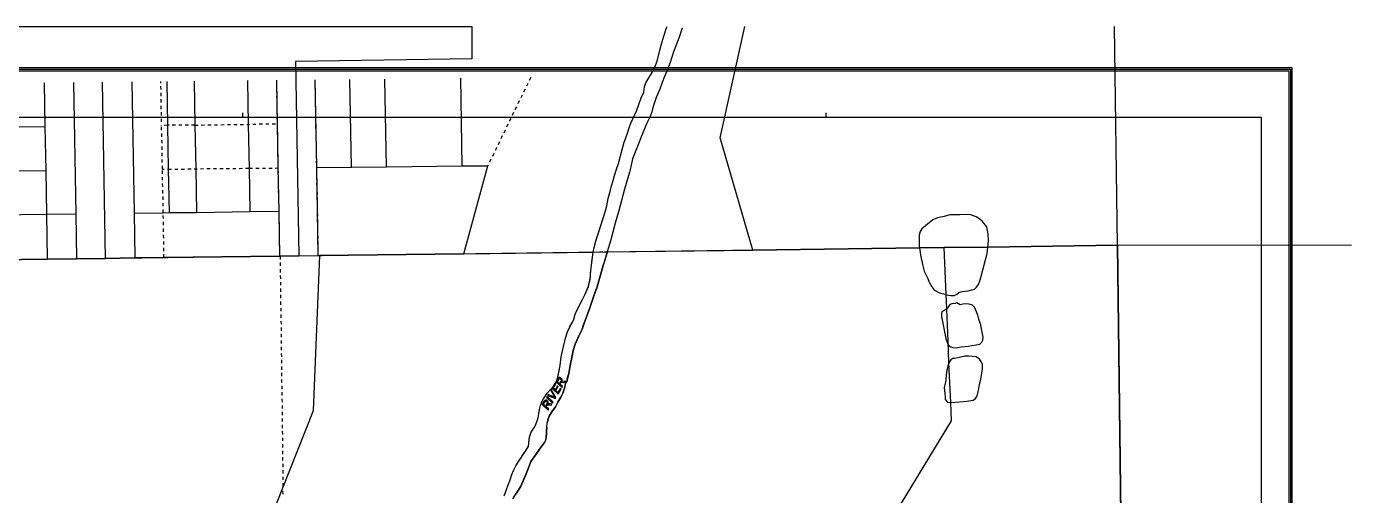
# Model space of a CAD drawing. Extents: x -8 to 2448, y 177 to 3185.
# Drawn here: x 812 to 2448, y 2607 to 3185 of the extents above; entities that cross this region are included whole.
import ezdxf

# ---------------------------------------------------------------- set-up
doc = ezdxf.new("R2010")
doc.units = 0
doc.layers.add('Cadastral_Map', color=7, linetype='CONTINUOUS')

msp = doc.modelspace()

# ---------------------------------------------------------------- linework, layer by layer
at = {"layer": 'Cadastral_Map', "color": 1}
for points in [[(255.36557, 3184.8171), (1361.7897, 3184.8171), (1361.7897, 3184.8171), (1361.7897, 3184.8171), (1362.0297, 3144.9769), (1144.1049, 3141.8569), (1148.185, 2902.0956), (1125.1445, 2901.8556), (1124.4245, 2901.8556), (981.8614, 2899.9356), (945.86062, 2899.4556), (909.85983, 2898.9756), (873.85905, 2898.4956), (837.85826, 2898.0156), (711.1355, 2896.3356)], [(2158.6071, 2915.0557), (2155.247, 3184.8171)], [(257.52561, 2890.5755), (2158.6071, 2915.0557)], [(711.1355, 2896.3356), (837.85826, 2898.0156), (873.85905, 2898.4956), (909.85983, 2898.9756), (945.86062, 2899.4556), (981.8614, 2899.9356), (1124.4245, 2901.8556), (1125.1445, 2901.8556), (1148.185, 2902.0956), (1171.9455, 2902.3356), (1174.3456, 2902.3356), (1351.9495, 2904.7356), (1511.553, 2906.6556), (1529.0733, 2906.8956), (1708.5972, 2909.2956), (1914.2817, 2911.9356), (1944.7624, 2912.4156), (1998.5236, 2912.8956), (2158.6071, 2915.0557), (2164.6072, 2451.3732)], [(2158.6071, 2915.0557), (2447.5734, 2915.5357)], [(2182.3676, 1018.5655), (2158.6071, 2915.0557)], [(1473.1521, 2739.6147), (1473.8721, 2740.8147), (1470.5121, 2743.9347), (1471.4721, 2745.1347), (1471.7121, 2745.6147), (1472.1921, 2746.0947), (1472.6721, 2746.3347), (1473.1521, 2746.3347), (1475.0722, 2746.0947), (1476.9922, 2745.8547), (1477.7122, 2747.0548), (1475.7922, 2747.2948), (1473.6321, 2747.5348), (1472.6721, 2747.2948), (1472.9121, 2748.0148), (1473.1521, 2748.7348), (1473.1521, 2749.4548), (1473.1521, 2749.9348), (1472.6721, 2750.8948), (1471.7121, 2751.6148), (1470.9921, 2752.0948), (1470.2721, 2752.0948), (1469.792, 2752.0948), (1469.072, 2751.6148), (1468.592, 2751.1348), (1468.112, 2750.1748), (1465.712, 2746.5747), (1473.1521, 2739.6147)], [(1469.792, 2744.6547), (1467.392, 2747.0548), (1469.072, 2749.6948), (1469.312, 2750.1748), (1469.792, 2750.6548), (1470.2721, 2750.8948), (1470.9921, 2750.6548), (1471.7121, 2749.9348), (1471.9521, 2749.4548), (1471.9521, 2748.7348), (1471.9521, 2748.2548), (1471.7121, 2747.5348), (1471.2321, 2747.0548), (1470.7521, 2746.0947), (1469.792, 2744.6547)], [(1464.9919, 2726.1746), (1465.712, 2727.3746), (1459.9518, 2737.2147), (1459.2318, 2736.2547), (1463.0719, 2729.7746), (1463.5519, 2728.8147), (1464.2719, 2727.8546), (1463.0719, 2728.3346), (1461.8719, 2728.8147), (1456.1117, 2730.9747), (1455.3917, 2729.7746), (1464.9919, 2726.1746)], [(1468.352, 2731.6947), (1472.1921, 2738.1747), (1471.4721, 2738.8947), (1468.112, 2733.6147), (1465.4719, 2736.0147), (1468.592, 2740.8147), (1467.632, 2741.7747), (1464.7519, 2736.7347), (1462.3519, 2739.1347), (1465.4719, 2743.9347), (1464.7519, 2744.8947), (1460.9118, 2738.6547), (1468.352, 2731.6947)], [(1456.1117, 2711.7746), (1456.8318, 2712.9746), (1453.4717, 2716.0946), (1454.1917, 2717.2946), (1454.6717, 2718.0146), (1454.9117, 2718.2546), (1455.3917, 2718.4946), (1455.8717, 2718.4946), (1457.7918, 2718.2546), (1459.9518, 2718.0146), (1460.6718, 2719.2146), (1458.5118, 2719.4546), (1456.5918, 2719.6946), (1455.3917, 2719.4546), (1455.6317, 2720.1746), (1455.8717, 2720.8946), (1455.8717, 2721.6146), (1455.8717, 2722.0946), (1455.3917, 2723.0546), (1454.6717, 2723.7746), (1453.9517, 2724.2546), (1453.2317, 2724.2546), (1452.5117, 2724.2546), (1452.0317, 2723.7746), (1451.5516, 2723.2946), (1450.8316, 2722.3346), (1448.6716, 2718.7346), (1456.1117, 2711.7746)], [(1452.5117, 2716.8146), (1450.1116, 2719.2146), (1451.7916, 2721.8546), (1452.2717, 2722.5746), (1452.5117, 2722.8146), (1453.2317, 2723.0546), (1453.9517, 2722.8146), (1454.6717, 2722.0946), (1454.6717, 2721.6146), (1454.9117, 2721.1346), (1454.6717, 2720.4146), (1454.4317, 2719.9346), (1454.1917, 2719.2146), (1453.7117, 2718.4946), (1452.5117, 2716.8146)], [(1461.3919, 2720.6546), (1462.1119, 2721.6146), (1454.6717, 2728.8147), (1453.9517, 2727.6146), (1461.3919, 2720.6546)]]:
    msp.add_lwpolyline(points, dxfattribs=at)
at = {"layer": 'Cadastral_Map', "color": 4}
for points in [[(1511.553, 2906.6556), (1512.753, 2912.4156), (1515.393, 2921.7757), (1518.5131, 2931.6157), (1526.6733, 2957.5359), (1528.3533, 2963.7759), (1530.2734, 2972.656), (1533.1534, 2982.976), (1534.3534, 2988.256), (1536.2735, 2994.9761), (1537.9535, 3001.2161), (1540.5936, 3009.1362), (1542.9936, 3016.0962), (1547.5537, 3033.1363), (1549.9538, 3042.2563), (1553.0739, 3050.8964), (1555.9539, 3059.7764), (1558.114, 3065.5365), (1560.514, 3070.8165), (1565.5541, 3081.8565), (1567.9542, 3088.5766), (1570.8342, 3096.7366), (1573.9543, 3103.9367), (1574.9143, 3110.6567), (1576.5944, 3115.4567), (1580.4345, 3121.4568), (1584.5145, 3127.9368), (1587.8746, 3134.6568), (1590.5147, 3142.0969), (1594.3548, 3157.457), (1596.5148, 3164.897), (1598.9149, 3173.057), (1602.2749, 3183.3771), (1602.7549, 3184.8171)], [(1621.4753, 3182.8971), (1621.2353, 3181.6971), (1620.0353, 3179.0571), (1617.3953, 3170.417), (1614.2752, 3163.217), (1610.6751, 3153.6169), (1606.595, 3140.6569), (1603.475, 3131.7768), (1599.6349, 3123.3768), (1596.7548, 3115.9367), (1593.8747, 3107.5367), (1589.3146, 3097.4566), (1587.3946, 3091.2166), (1584.7545, 3083.5366), (1584.0345, 3079.6965), (1581.8745, 3073.6965), (1578.0344, 3065.7765), (1574.9143, 3058.8164), (1570.8342, 3048.9764), (1566.9942, 3038.8963), (1564.1141, 3032.1763), (1560.274, 3021.6162), (1558.114, 3011.7762), (1556.4339, 3005.2961), (1550.1938, 2984.416), (1542.7536, 2956.3359), (1538.6735, 2942.1758), (1535.7935, 2931.1357), (1533.3934, 2921.7757), (1529.0733, 2906.8956)], [(1998.5236, 2912.8956), (1999.4836, 2920.5757), (1999.2436, 2928.9757), (1997.5635, 2937.8558), (1992.0434, 2944.3358), (1988.6833, 2947.2158), (1984.1232, 2950.3358), (1977.6431, 2952.4959), (1973.323, 2953.2159), (1964.2028, 2952.7359), (1958.6827, 2952.7359), (1951.9626, 2952.4959), (1944.7624, 2950.5758), (1936.6022, 2949.1358), (1930.8421, 2946.4958), (1924.1219, 2940.9758), (1919.3218, 2937.1358), (1917.1618, 2935.4558), (1914.7617, 2931.3757), (1913.8017, 2927.2957), (1913.8017, 2919.8557), (1913.8017, 2913.6156), (1914.2817, 2911.9356)], [(1914.2817, 2911.9356), (1915.7218, 2903.2956), (1917.8818, 2891.2955), (1920.2819, 2883.3755), (1924.602, 2874.0154), (1926.282, 2869.6954), (1929.6421, 2863.9354), (1932.0421, 2860.5754), (1934.4422, 2858.8954), (1937.3222, 2857.2153), (1940.4423, 2856.0153), (1944.5224, 2855.2953), (1946.4424, 2854.8153), (1948.1225, 2854.0953), (1950.0425, 2853.6153), (1952.9226, 2853.1353), (1955.8026, 2853.1353), (1957.4827, 2853.3753), (1960.6027, 2854.8153), (1963.0028, 2856.7353), (1966.8429, 2857.9353), (1974.283, 2859.1354), (1978.8431, 2860.0954), (1982.2032, 2861.0554), (1984.6033, 2863.4554), (1987.2433, 2866.8154), (1989.1634, 2872.5754), (1990.3634, 2876.8954), (1997.8035, 2904.9756), (1998.5236, 2912.8956)], [(1442.6714, 2698.8145), (1443.6315, 2702.1745), (1444.5915, 2707.4545), (1445.5515, 2712.7346), (1446.5115, 2717.7746), (1448.6716, 2723.0546), (1450.3516, 2725.9346), (1451.3116, 2727.1346), (1454.6717, 2732.8947), (1459.2318, 2737.6947), (1462.8319, 2741.2947), (1466.192, 2746.8147), (1468.112, 2752.8148), (1469.792, 2760.4948), (1470.7521, 2766.7348), (1472.1921, 2777.7749), (1475.3122, 2791.935), (1477.4722, 2800.575), (1479.8723, 2808.4951), (1482.7523, 2814.4951), (1486.1124, 2820.4951), (1487.7924, 2823.8552), (1489.4725, 2830.3352), (1493.3126, 2838.9752), (1498.5927, 2848.0953), (1501.4727, 2853.8553), (1505.7928, 2864.1754), (1507.7129, 2873.0554), (1508.9129, 2883.8555), (1509.8729, 2893.4555), (1511.0729, 2903.5356), (1511.553, 2906.6556)], [(1529.0733, 2906.8956), (1528.8333, 2906.4156), (1524.0332, 2890.3355), (1519.4731, 2874.2554), (1516.3531, 2863.9354), (1512.513, 2852.8953), (1507.4729, 2838.0152), (1501.7127, 2822.1752), (1500.7527, 2820.2551), (1498.3527, 2813.0551), (1489.4725, 2793.375), (1487.0724, 2785.455), (1485.1524, 2776.8149), (1483.2323, 2766.7348), (1481.5523, 2757.1348), (1478.9122, 2747.2948), (1478.4322, 2745.8547)], [(1958.2027, 2843.5353), (1954.1226, 2842.8153), (1951.7225, 2842.0953), (1950.0425, 2839.4552), (1949.0825, 2837.0552), (1946.9224, 2835.8552), (1944.2824, 2834.4152), (1942.1223, 2832.9752), (1941.4023, 2831.0552), (1941.4023, 2827.4552), (1946.6824, 2800.335), (1949.3225, 2793.135), (1950.7625, 2791.455), (1952.9226, 2790.015), (1955.5626, 2789.055), (1959.1627, 2788.815), (1965.6428, 2790.015), (1974.283, 2790.735), (1979.0831, 2791.455), (1984.3632, 2792.415), (1988.6833, 2793.375), (1991.3234, 2795.535), (1992.5234, 2797.935), (1992.7634, 2801.775), (1992.0434, 2806.0951), (1990.6034, 2814.0151), (1990.1234, 2817.1351), (1988.6833, 2820.4951), (1987.4833, 2824.0952), (1986.2833, 2829.1352), (1984.8433, 2832.9752), (1982.2032, 2838.7352), (1979.8032, 2841.3753), (1975.7231, 2842.3353), (1971.643, 2842.8153), (1968.0429, 2842.5753), (1964.4428, 2841.8553), (1960.6027, 2844.2553), (1958.2027, 2843.5353)], [(1984.3632, 2777.7749), (1975.0031, 2778.4949), (1970.443, 2778.2549), (1964.9228, 2777.2949), (1957.9627, 2775.6149), (1955.3226, 2775.3749), (1952.9226, 2773.9349), (1951.2425, 2771.2949), (1949.8025, 2767.4549), (1948.1225, 2760.9748), (1947.4025, 2754.9748), (1946.6824, 2748.9748), (1945.4824, 2742.9747), (1945.0024, 2739.8547), (1945.4824, 2732.1747), (1945.9624, 2727.3746), (1946.2024, 2724.9746), (1949.0825, 2721.8546), (1954.1226, 2721.3746), (1972.603, 2722.8146), (1980.7632, 2724.0146), (1983.6432, 2726.4146), (1985.5633, 2729.2946), (1986.7633, 2734.5747), (1988.4433, 2742.9747), (1990.1234, 2750.1748), (1992.0434, 2762.1748), (1992.0434, 2767.9349), (1990.6034, 2771.7749), (1988.4433, 2774.6549), (1984.3632, 2777.7749)], [(1477.2322, 2742.7347), (1476.5122, 2740.3347), (1474.1121, 2732.8947), (1471.7121, 2727.8546), (1468.112, 2721.8546), (1464.9919, 2716.0946), (1460.6718, 2709.8546), (1457.7918, 2705.2945), (1455.8717, 2700.9745), (1455.1517, 2697.1345), (1454.9117, 2696.1745)], [(1422.991, 2653.6942), (1425.3911, 2657.0543), (1428.9912, 2662.3343), (1431.8712, 2667.3743), (1432.8312, 2678.6544), (1434.7513, 2683.9344), (1436.6713, 2687.2944), (1439.0714, 2690.8944), (1440.5114, 2693.2945), (1440.7514, 2693.5345)], [(1454.4317, 2690.4144), (1454.1917, 2686.8144), (1454.1917, 2683.2144), (1453.7117, 2678.6544), (1452.9917, 2675.2944), (1451.5516, 2671.9343), (1447.9516, 2667.1343), (1445.3115, 2663.7743), (1440.0314, 2655.8543), (1435.4713, 2649.6142)], [(1408.5907, 2624.6541), (1411.2308, 2632.3341), (1413.3908, 2637.6142), (1416.2709, 2643.1342), (1419.1509, 2647.6942), (1421.551, 2651.2942), (1422.271, 2652.7342), (1422.991, 2653.6942)], [(1435.4713, 2649.6142), (1434.7513, 2648.4142), (1429.2312, 2634.2541), (1422.511, 2617.9341), (1419.1509, 2612.654), (1415.7909, 2607.854), (1415.3109, 2607.134)], [(1403.7906, 2611.454), (1404.5106, 2613.854), (1406.6707, 2619.8541), (1408.5907, 2624.6541)]]:
    msp.add_lwpolyline(points, dxfattribs=at)
at = {"layer": 'Cadastral_Map', "color": 7}
for points in [[(1668.2764, 3047.5364), (1698.757, 3184.8171)], [(2158.6071, 2915.0557), (2155.247, 3184.8171)], [(65.52143, 177.36095), (65.52143, 3134.1768), (2374.1318, 3134.1768), (2374.1318, 177.36095), (65.52143, 177.36095)], [(67.44147, 179.28096), (67.44147, 3132.2568), (2372.4517, 3132.2568), (2372.4517, 179.28096), (67.44147, 179.28096)], [(69.36151, 181.20097), (69.36151, 3130.3368), (2370.2917, 3130.3368), (2370.2917, 181.20097), (69.36151, 181.20097)], [(834.01818, 3115.4567), (834.9782, 3061.4564)], [(870.01896, 3115.6967), (872.89903, 2953.6959)], [(909.85983, 2898.9756), (906.01975, 3116.1767)], [(942.02053, 3116.6567), (944.9006, 2954.6559)], [(978.02132, 3114.9767), (978.02132, 3116.8967)], [(978.26132, 3107.0567), (978.02132, 3111.1367)], [(985.22147, 3116.8967), (986.1815, 3063.1364)], [(1019.0622, 3117.3767), (1020.0222, 3063.3764)], [(1087.4637, 3064.0965), (1086.2637, 3064.0965), (1085.3037, 3118.0967)], [(1120.5844, 3118.5767), (1121.5444, 3064.5765)], [(1120.5844, 3118.5767), (1121.5444, 3064.5765), (1122.5045, 3010.5762), (1123.4645, 2957.0559), (1124.4245, 2901.8556)], [(1168.1055, 3119.0567), (1170.0255, 3011.0562)], [(1168.1055, 3119.0567), (1170.0255, 3011.0562), (1171.9455, 2902.3356)], [(1213.2264, 3011.5362), (1211.3064, 3119.5367)], [(1256.4274, 3012.0162), (1254.5073, 3120.0168)], [(1350.0294, 3012.9762), (1348.1094, 3120.9768)], [(1427.5511, 3107.5367), (1425.6311, 3103.9367)], [(1430.9112, 3114.7367), (1429.2312, 3111.1367)], [(1434.5113, 3121.9368), (1432.5912, 3118.3367)], [(978.26132, 3099.1366), (978.26132, 3102.9767)], [(978.50133, 3090.9766), (978.50133, 3095.0566)], [(1420.351, 3093.1366), (1418.6709, 3089.5366)], [(1423.951, 3100.3366), (1422.271, 3096.7366)], [(978.50133, 3083.0566), (978.50133, 3087.1366)], [(978.74133, 3075.1365), (978.74133, 3079.2165)], [(1079.3035, 3073.2165), (1079.3035, 3078.2565)], [(1413.3908, 3078.7365), (1411.7108, 3075.1365)], [(1416.9909, 3085.9366), (1415.0708, 3082.3365)], [(1799.3192, 3073.2165), (1799.3192, 3078.2565)], [(103.92227, 1957.2105), (103.92227, 3073.2165), (2335.9709, 3073.2165), (2335.9709, 841.20452), (103.92227, 841.20452), (103.92227, 1957.2105)], [(708.25544, 3060.0164), (834.9782, 3061.4564)], [(834.9782, 3061.4564), (835.93822, 3007.4561)], [(978.98134, 3067.2165), (978.74133, 3071.0565)], [(978.98134, 3062.8964), (978.98134, 3063.1364)], [(978.98134, 3056.8964), (978.98134, 3060.9764)], [(986.1815, 3063.1364), (982.10141, 3062.8964)], [(988.10154, 3063.1364), (986.1815, 3063.1364)], [(986.1815, 3063.1364), (987.14152, 3009.1362)], [(996.02171, 3063.1364), (991.94162, 3063.1364)], [(1003.9419, 3063.1364), (1000.1018, 3063.1364)], [(1012.1021, 3063.3764), (1008.022, 3063.1364)], [(1020.0222, 3063.3764), (1015.9421, 3063.3764)], [(1020.0222, 3063.3764), (1024.1023, 3063.3764)], [(1020.0222, 3063.3764), (1020.9822, 3009.3762)], [(1027.9424, 3063.3764), (1032.0225, 3063.6164)], [(1036.1026, 3063.6164), (1039.9427, 3063.6164)], [(1044.0228, 3063.6164), (1048.1029, 3063.6164)], [(1051.9429, 3063.6164), (1056.023, 3063.8565)], [(1060.1031, 3063.8565), (1063.9432, 3063.8565)], [(1068.0233, 3063.8565), (1072.1034, 3063.8565)], [(1075.9435, 3064.0965), (1080.0235, 3064.0965)], [(1084.1036, 3064.0965), (1086.2637, 3064.0965)], [(1087.2237, 3010.0962), (1086.2637, 3064.0965)], [(1095.3839, 3064.0965), (1091.5438, 3064.0965)], [(1103.5441, 3064.3365), (1099.464, 3064.3365)], [(1111.4642, 3064.3365), (1107.3841, 3064.3365)], [(1119.3844, 3064.3365), (1115.5443, 3064.3365)], [(1121.5444, 3064.5765), (1122.5045, 3010.5762)], [(1406.4307, 3064.3365), (1404.7506, 3060.7364)], [(1410.0307, 3071.5365), (1408.1107, 3067.9365)], [(979.22134, 3048.9764), (979.22134, 3053.0564)], [(979.46135, 3041.0563), (979.22134, 3044.8963)], [(1395.8704, 3042.7363), (1394.1904, 3039.1363)], [(1399.4705, 3049.9364), (1397.7905, 3046.3364)], [(1402.8306, 3057.1364), (1401.1505, 3053.5364)], [(1708.5972, 2909.2956), (1668.2764, 3047.5364)], [(979.46135, 3032.8963), (979.46135, 3036.9763)], [(979.70135, 3024.9762), (979.70135, 3029.0563)], [(1388.9103, 3028.3363), (1387.2302, 3024.7362)], [(1392.5104, 3035.5363), (1390.5903, 3031.9363)], [(979.70135, 3017.0562), (979.70135, 3020.8962)], [(979.94136, 3008.8962), (979.94136, 3012.9762)], [(986.1815, 3008.8962), (987.14152, 3009.1362)], [(987.14152, 3009.1362), (988.10154, 2955.3759)], [(987.14152, 3009.1362), (991.22161, 3009.1362)], [(995.06169, 3009.1362), (999.14178, 3009.1362)], [(1003.2219, 3009.1362), (1007.0619, 3009.1362)], [(1011.142, 3009.3762), (1015.2221, 3009.3762)], [(1019.0622, 3009.3762), (1020.9822, 3009.3762)], [(1020.9822, 3009.3762), (1022.6623, 3009.3762)], [(1020.9822, 3009.3762), (1021.9423, 2955.6159)], [(1026.7424, 3009.3762), (1030.8225, 3009.6162)], [(1034.6626, 3009.6162), (1038.7426, 3009.6162)], [(1042.8227, 3009.6162), (1046.6628, 3009.6162)], [(1050.7429, 3009.6162), (1054.823, 3009.8562)], [(1058.6631, 3009.8562), (1062.7432, 3009.8562)], [(1066.8233, 3009.8562), (1070.6633, 3009.8562)], [(1074.7434, 3009.8562), (1078.8235, 3010.0962)], [(1082.6636, 3010.0962), (1086.7437, 3010.0962)], [(1088.1837, 2956.5759), (1087.2237, 3010.0962)], [(1087.2237, 3010.0962), (1091.3038, 3010.0962)], [(1095.1439, 3010.0962), (1099.224, 3010.3362)], [(1103.3041, 3010.3362), (1107.1441, 3010.3362)], [(1111.2242, 3010.3362), (1115.3043, 3010.3362)], [(1119.1444, 3010.3362), (1122.5045, 3010.5762)], [(1122.5045, 3010.5762), (1123.4645, 2957.0559)], [(1170.0255, 3011.0562), (1213.2264, 3011.5362)], [(1170.0255, 3011.0562), (1171.9455, 2902.3356)], [(1213.2264, 3011.5362), (1256.4274, 3012.0162)], [(1256.4274, 3012.0162), (1350.0294, 3012.9762)], [(1350.0294, 3012.9762), (1381.4701, 3013.2162)], [(1351.9495, 2904.7356), (1381.4701, 3013.2162)], [(1381.9501, 3013.9362), (1381.4701, 3013.2162)], [(1385.3102, 3021.1362), (1383.6302, 3017.5362)], [(709.21546, 3006.0161), (835.93822, 3007.4561)], [(835.93822, 3007.4561), (836.89824, 2953.4559)], [(979.94136, 3008.8962), (982.10141, 3008.8962)], [(980.18136, 3003.1361), (979.94136, 3007.2161)], [(980.18136, 2995.2161), (980.18136, 2999.2961)], [(980.42137, 2987.296), (980.18136, 2991.1361)], [(980.42137, 2979.136), (980.42137, 2983.216)], [(980.66138, 2971.216), (980.66138, 2975.296)], [(980.90138, 2963.2959), (980.66138, 2967.1359)], [(710.17548, 2952.0159), (836.89824, 2953.4559)], [(836.89824, 2953.4559), (872.89903, 2953.6959)], [(836.89824, 2953.4559), (837.85826, 2898.0156)], [(872.89903, 2953.6959), (873.85905, 2898.4956)], [(944.9006, 2954.6559), (980.90138, 2955.1359)], [(944.9006, 2954.6559), (945.86062, 2899.4556)], [(980.90138, 2955.1359), (980.90138, 2959.2159)], [(980.90138, 2955.1359), (988.10154, 2955.3759)], [(981.14139, 2947.9358), (980.90138, 2951.7758)], [(981.14139, 2940.0158), (981.14139, 2943.8558)], [(988.10154, 2955.3759), (1021.9423, 2955.6159)], [(1021.9423, 2955.6159), (1088.1837, 2956.5759)], [(1088.1837, 2956.5759), (1123.4645, 2957.0559)], [(1123.4645, 2957.0559), (1124.4245, 2901.8556)], [(981.38139, 2931.8557), (981.38139, 2935.9358)], [(981.6214, 2923.9357), (981.38139, 2928.0157)], [(711.1355, 2896.3356), (837.85826, 2898.0156), (873.85905, 2898.4956), (909.85983, 2898.9756), (945.86062, 2899.4556), (981.8614, 2899.9356), (1124.4245, 2901.8556), (1125.1445, 2901.8556), (1148.185, 2902.0956), (1171.9455, 2902.3356), (1174.3456, 2902.3356), (1351.9495, 2904.7356), (1511.553, 2906.6556), (1529.0733, 2906.8956), (1708.5972, 2909.2956), (1914.2817, 2911.9356), (1944.7624, 2912.4156), (1998.5236, 2912.8956), (2158.6071, 2915.0557), (2164.6072, 2451.3732)], [(981.6214, 2916.0157), (981.6214, 2919.8557)], [(981.8614, 2907.8556), (981.6214, 2911.9356)], [(1944.7624, 2912.4156), (1914.2817, 2911.9356), (1708.5972, 2909.2956)], [(1855.7205, 2447.5331), (1740.5179, 2446.0931), (1710.9973, 2445.8531), (1836.04, 2505.1335), (1953.8826, 2698.5745), (1952.9226, 2721.3746), (1950.7625, 2770.0949), (1949.5625, 2797.215), (1948.1225, 2836.5752), (1947.1624, 2854.5753), (1944.7624, 2912.4156)], [(2158.6071, 2915.0557), (1998.5236, 2912.8956), (1944.7624, 2912.4156)], [(2158.6071, 2915.0557), (2447.5734, 2915.5357)], [(2164.6072, 2451.3732), (2158.6071, 2915.0557)], [(837.85826, 2898.0156), (711.1355, 2896.3356)], [(873.85905, 2898.4956), (837.85826, 2898.0156)], [(909.85983, 2898.9756), (873.85905, 2898.4956)], [(945.86062, 2899.4556), (909.85983, 2898.9756)], [(945.86062, 2899.4556), (981.8614, 2899.9356)], [(981.8614, 2899.9356), (981.8614, 2904.0156)], [(1124.4245, 2901.8556), (981.8614, 2899.9356)], [(1124.4245, 2901.8556), (1125.1445, 2901.8556)], [(1125.1445, 2901.8556), (1148.185, 2902.0956), (1171.9455, 2902.3356)], [(1125.1445, 2901.8556), (1125.1445, 2897.7756)], [(1128.7446, 2616.254), (1166.4254, 2711.5346), (1174.3456, 2902.3356)], [(1171.9455, 2902.3356), (1174.3456, 2902.3356)], [(1351.9495, 2904.7356), (1174.3456, 2902.3356)], [(1351.9495, 2904.7356), (1511.553, 2906.6556)], [(1401.8706, 2606.174), (1403.7906, 2611.454), (1404.5106, 2613.854), (1406.6707, 2619.8541), (1408.5907, 2624.6541), (1411.2308, 2632.3341), (1413.3908, 2637.6142), (1416.2709, 2643.1342), (1419.1509, 2647.6942), (1421.551, 2651.2942), (1422.271, 2652.7342), (1425.3911, 2657.0543), (1427.0711, 2659.9343), (1429.4712, 2663.5343), (1431.6312, 2667.1343), (1432.1112, 2671.4543), (1432.5912, 2675.7744), (1432.8312, 2678.6544), (1434.7513, 2683.9344), (1436.6713, 2687.2944), (1439.0714, 2690.8944), (1440.5114, 2693.2945), (1442.6714, 2698.8145), (1443.6315, 2702.1745), (1444.5915, 2707.4545), (1445.5515, 2712.7346), (1446.5115, 2717.7746), (1448.6716, 2723.0546), (1450.3516, 2725.9346), (1451.3116, 2727.1346), (1454.6717, 2732.8947), (1459.2318, 2737.6947), (1462.8319, 2741.2947), (1465.712, 2746.0947), (1467.392, 2750.6548), (1468.352, 2754.2548), (1469.312, 2758.5748), (1470.032, 2762.6548), (1470.7521, 2766.7348), (1472.1921, 2777.7749), (1475.3122, 2791.935), (1477.4722, 2800.575), (1479.8723, 2808.4951), (1482.7523, 2814.4951), (1482.9923, 2814.9751), (1486.1124, 2820.4951), (1487.7924, 2823.8552), (1489.4725, 2830.3352), (1493.3126, 2838.9752), (1498.5927, 2848.0953), (1501.4727, 2853.8553), (1505.5528, 2863.6954), (1506.5128, 2868.0154), (1507.4729, 2872.0954), (1508.1929, 2876.4154), (1508.4329, 2880.7355), (1508.9129, 2883.8555), (1509.8729, 2893.4555), (1510.1129, 2894.6555), (1511.0729, 2903.5356), (1511.553, 2906.6556)], [(1412.4308, 2602.334), (1415.3109, 2607.134), (1415.7909, 2607.854), (1419.1509, 2612.654), (1422.511, 2617.9341), (1426.1111, 2626.5741), (1427.7911, 2630.6541), (1429.4712, 2634.4941), (1430.9112, 2638.5742), (1432.5912, 2642.6542), (1434.7513, 2648.4142), (1440.0314, 2655.8543), (1445.3115, 2663.7743), (1447.9516, 2667.1343), (1451.5516, 2671.9343), (1452.9917, 2675.2944), (1453.7117, 2678.6544), (1454.1917, 2683.2144), (1454.1917, 2686.8144), (1454.4317, 2690.4144), (1454.9117, 2696.1745), (1455.1517, 2697.1345), (1455.8717, 2700.9745), (1457.7918, 2705.2945), (1460.6718, 2709.8546), (1464.9919, 2716.0946), (1468.112, 2721.8546), (1471.7121, 2727.8546), (1474.1121, 2732.8947), (1476.5122, 2740.3347), (1477.2322, 2742.7347), (1478.4322, 2745.8547), (1478.9122, 2747.2948), (1480.1123, 2752.0948), (1481.5523, 2757.1348), (1483.2323, 2766.7348), (1485.1524, 2776.8149), (1487.0724, 2785.455), (1489.4725, 2793.375), (1494.2726, 2804.1751), (1496.1926, 2808.0151), (1497.8727, 2811.8551), (1499.3127, 2815.9351), (1500.7527, 2820.2551), (1501.7127, 2822.1752), (1507.4729, 2838.0152), (1511.553, 2850.2553), (1512.513, 2852.8953), (1516.3531, 2863.9354), (1518.5131, 2871.1354), (1519.4731, 2874.2554), (1524.0332, 2890.3355), (1525.4733, 2894.6555), (1528.8333, 2906.4156), (1529.0733, 2906.8956)], [(1511.553, 2906.6556), (1515.633, 2906.8956)], [(1519.4731, 2906.8956), (1523.5532, 2906.8956)], [(1527.6333, 2906.8956), (1529.0733, 2906.8956), (1708.5972, 2909.2956)], [(1125.3845, 2893.6955), (1125.3845, 2889.8555)], [(1125.3845, 2885.7755), (1125.3845, 2881.6955)], [(1125.3845, 2877.8555), (1125.6245, 2873.7754)], [(1125.6245, 2869.6954), (1125.6245, 2865.8554)], [(1125.6245, 2861.7754), (1125.8645, 2857.6953)], [(1125.8645, 2853.8553), (1125.8645, 2849.7753)], [(1125.8645, 2845.6953), (1125.8645, 2841.8553)], [(1126.1046, 2837.7752), (1126.1046, 2833.6952)], [(1126.1046, 2829.8552), (1126.1046, 2825.7752)], [(1126.1046, 2821.6952), (1126.3446, 2817.8551)], [(1126.3446, 2813.7751), (1126.3446, 2809.6951)], [(1126.3446, 2805.8551), (1126.3446, 2801.775)], [(1126.5846, 2797.695), (1126.5846, 2793.855)], [(1126.5846, 2789.775), (1126.5846, 2785.695)], [(1126.5846, 2781.8549), (1126.8246, 2777.7749)], [(1126.8246, 2773.6949), (1126.8246, 2769.8549)], [(1126.8246, 2765.7748), (1127.0646, 2761.6948)], [(1127.0646, 2757.8548), (1127.0646, 2753.7748)], [(1127.0646, 2749.6948), (1127.0646, 2745.8547)], [(1127.3046, 2741.7747), (1127.3046, 2737.6947)], [(1127.3046, 2733.8547), (1127.3046, 2729.7746)], [(1127.3046, 2725.6946), (1127.5446, 2721.8546)], [(1127.5446, 2717.7746), (1127.5446, 2713.6946)], [(1127.5446, 2709.8546), (1127.5446, 2705.7745)], [(1127.7846, 2701.6945), (1127.7846, 2697.8545)], [(1127.7846, 2693.7745), (1127.7846, 2689.6944)], [(1127.7846, 2685.8544), (1128.0246, 2681.7744)], [(1128.0246, 2677.6944), (1128.0246, 2673.8544)], [(1128.0246, 2669.7743), (1128.2646, 2665.6943)], [(1128.2646, 2661.8543), (1128.2646, 2657.7743)], [(1128.2646, 2653.6942), (1128.2646, 2649.8542)], [(1128.5046, 2645.7742), (1128.5046, 2641.6942)], [(1128.5046, 2637.8542), (1128.5046, 2633.7741)], [(1128.5046, 2629.6941), (1128.7446, 2625.8541)], [(1128.7446, 2621.7741), (1128.7446, 2617.6941)], [(855.85865, 2141.5315), (885.13929, 2158.8116), (944.66059, 2213.0519), (1004.6619, 2302.8124), (1128.7446, 2616.254)], [(1128.7446, 2616.014), (1128.7446, 2616.254)], [(1128.9846, 2608.094), (1128.7446, 2612.174)]]:
    msp.add_lwpolyline(points, dxfattribs=at)
at = {"layer": 'Cadastral_Map', "color": 2}
for points in [[(1120.5844, 3117.3767), (1120.5844, 3112.5767)], [(1120.8244, 3108.4967), (1120.8244, 3103.4567)], [(1168.1055, 3118.0967), (1168.1055, 3113.0567)], [(1168.3455, 3108.9767), (1168.3455, 3103.9367)], [(1120.8244, 3099.3766), (1121.0644, 3094.5766)], [(1168.3455, 3100.0966), (1168.5855, 3095.0566)], [(1168.5855, 3090.9766), (1168.5855, 3085.9366)], [(1121.0644, 3090.4966), (1121.0644, 3085.4566)], [(1121.3044, 3081.3765), (1121.3044, 3076.5765)], [(1168.8255, 3082.0965), (1168.8255, 3077.0565)], [(1121.3044, 3072.4965), (1121.5444, 3067.4565)], [(1121.5444, 3063.3764), (1121.5444, 3058.5764)], [(1168.8255, 3072.9765), (1169.0655, 3067.9365)], [(1169.0655, 3064.0965), (1169.0655, 3059.0564)], [(1121.7844, 3054.4964), (1121.7844, 3049.4564)], [(1121.7844, 3045.3764), (1122.0245, 3040.5763)], [(1169.3055, 3054.9764), (1169.3055, 3049.9364)], [(1169.3055, 3046.0964), (1169.5455, 3041.0563)], [(1122.0245, 3036.4963), (1122.0245, 3031.4563)], [(1122.2645, 3027.3763), (1122.2645, 3022.5762)], [(1169.5455, 3036.9763), (1169.5455, 3031.9363)], [(1169.7855, 3028.0963), (1169.7855, 3023.0562)], [(1122.2645, 3018.4962), (1122.5045, 3013.4562)], [(1122.5045, 3009.3762), (1122.7445, 3004.5761)], [(1169.7855, 3018.9762), (1170.0255, 3013.9362)], [(1170.0255, 3010.0962), (1170.2655, 3005.0561)], [(1122.7445, 3000.4961), (1122.7445, 2995.4561)], [(1170.2655, 3000.9761), (1170.2655, 2995.9361)], [(1122.9845, 2991.3761), (1122.9845, 2986.576)], [(1122.9845, 2982.496), (1123.2245, 2977.456)], [(1170.2655, 2992.0961), (1170.5055, 2987.056)], [(1170.5055, 2982.976), (1170.7455, 2977.936)], [(1123.2245, 2973.376), (1123.2245, 2968.5759)], [(1123.4645, 2964.4959), (1123.4645, 2959.4559)], [(1170.7455, 2974.096), (1170.7455, 2969.0559)], [(1170.9855, 2964.9759), (1170.9855, 2959.9359)], [(1123.4645, 2955.3759), (1123.7045, 2950.5758)], [(1123.7045, 2946.4958), (1123.7045, 2941.4558)], [(1170.9855, 2956.0959), (1171.2255, 2951.0558)], [(1171.2255, 2946.9758), (1171.2255, 2941.9358)], [(1123.9445, 2937.6158), (1123.9445, 2932.5757)], [(1123.9445, 2928.4957), (1124.1845, 2923.4557)], [(1171.4655, 2938.0958), (1171.4655, 2933.0557)], [(1171.4655, 2928.9757), (1171.7055, 2923.9357)], [(1124.1845, 2919.6157), (1124.1845, 2914.5756)], [(1171.7055, 2920.0957), (1171.7055, 2915.0557)], [(1124.4245, 2910.4956), (1124.4245, 2905.4556)], [(1171.9455, 2910.9756), (1171.9455, 2905.9356)]]:
    msp.add_lwpolyline(points, dxfattribs=at)

doc.saveas('drawing.dxf')
